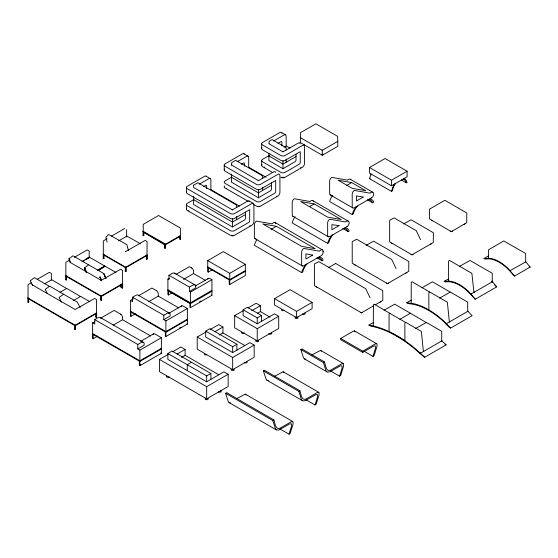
<?xml version="1.0" encoding="UTF-8"?>
<svg xmlns="http://www.w3.org/2000/svg" width="558" height="558" viewBox="0 0 558 558"><rect width="100%" height="100%" fill="white"/><g stroke="black" fill="none" stroke-linecap="round" stroke-linejoin="round"><path stroke-width="0.84" d="M120.368 284.447L120.368 286.952L120.368 284.524M323.131 251.818L323.068 250.814A3.508 2.023 -60 0 0 322.022 249.747L321.617 249.733A3.508 2.023 -60 0 0 319.427 251.17L303.761 248.422A2.992 1.73 -60 0 0 301.648 252.09L301.648 264.569A2.992 1.73 -60 0 0 303.761 265.789L321.017 255.829A2.992 1.73 -60 0 0 323.131 252.167L323.131 251.233M125.724 251.365L125.529 251.498M86.078 271.809L84.551 267.924L88.61 264.82L103.907 273.643L105.874 278.309M488.487 258.159L488.473 249.803L503.853 240.958L525.671 253.527L525.657 261.988L510.082 270.63M459.325 266.494L470.017 260.447L492.275 273.308L492.261 281.818M467.702 311.371L467.716 302.115L450.362 292.071L439.627 298.098M415.612 328.453L426.347 322.433L441.741 331.361L441.699 340.973M395.35 183.589L393.474 186.986L392.288 190.941L391.521 191.387L369.501 178.672L370.958 174.096M391.521 191.387L392.706 187.425L394.583 184.035M404.92 340.805L404.836 323.068L405.819 322.405L421.36 331.424L423.382 351.54M143.225 231.451L143.211 224.365L158.591 215.514L180.367 228.048L180.401 235.657M28.109 298.084L27.9 302.108L28.325 302.352L28.744 302.108L28.744 298.446L28.325 298.69L28.325 302.352M65.935 275.694L65.718 279.725L66.144 279.97L66.569 279.725L66.569 276.796M103.376 254.336L103.167 258.361L103.593 258.605L104.011 258.361L104.011 254.699L103.593 254.943M32.336 284.413L31.918 284.657L75.163 309.523L94.686 298.425L96.527 299.66L96.436 312.968M101.165 280.409L120.647 269.2L122.53 270.449L122.439 283.757M143.134 231.326L143.015 235.476L143.434 235.72L143.859 235.476L143.859 231.828L143.434 232.072L143.434 235.72M146.998 254.957L147.082 241.649L145.171 240.386L125.829 251.463M231.654 165.196L231.647 162.685L235.671 160.334L262.539 175.847M269.102 143.838L282.99 151.86L298.132 143.12A2.992 1.73 -60 0 1 300.176 143.748M300.49 137.707L300.281 142.562L322.301 155.27L337.876 146.28L337.716 141.397M337.743 141.355L337.604 136.326L315.891 123.82L300.476 132.665L300.406 137.589M428.684 309.802L428.725 309.829M423.466 351.463L423.808 351.296M428.851 309.829L428.851 292.706L429.834 292.043L447.342 302.178L449.392 321.945M448.639 281.079L448.555 261.102L449.539 260.44L471.866 273.322L473.944 292.392M289.023 434.187L291.513 426.179L291.485 423.829L289.609 423.92L278.665 430.12L276.301 429.855L229.038 402.569L228.145 401.335L225.578 393.292L226.653 392.672L273.915 419.958C274.968 422.685 275.387 430.623 280.262 428.084L291.157 421.792L293.027 421.695L293.055 424.052L290.097 433.566L289.023 434.187L280.025 428.99M315.026 404.975L317.516 396.968L317.488 394.618L315.619 394.715L305.526 400.539L303.008 400.965L266.857 380.179L265.964 378.952L263.397 370.903L264.471 370.282L299.925 390.746C300.971 393.474 301.39 401.411 306.265 398.872L317.16 392.581L319.03 392.483L319.057 394.841L316.1 404.355L315.026 404.975L305.979 399.751M339.585 376.176L342.075 368.168L342.04 365.811L340.171 365.909L330.085 371.74L327.567 372.165L304.305 358.822L303.413 357.587L300.846 349.545L301.92 348.924L324.477 361.947C325.53 364.674 325.949 372.611 330.824 370.066L341.719 363.781L343.589 363.683L343.616 366.034L340.659 375.555L339.585 376.176L330.559 370.965M372.988 356.388L375.694 347.39L374.99 345.758L373.574 346.127L362.714 352.398L340.694 339.683L340.694 338.441L353.095 331.285L354.511 330.915L376.985 343.895L377.02 346.253L374.062 355.767L372.988 356.388L364.179 351.303M411.19 303.224L411.253 282.202L412.195 281.832L429.674 292.064M371.196 174.905L371.454 174.27M231.577 165.035L258.438 180.659L273.573 171.92A2.992 1.73 -60 0 1 275.617 172.548M410.346 313.275L399.842 319.329M68.976 258.772L72.965 255.787L88.324 264.701M30.355 280.709L34.45 277.675L49.481 286.407M45.351 289.386L49.495 286.275M85.709 259.763L89.259 257.252L85.688 259.658M86.616 259.142L89.301 257.238L82.019 261.444M99.212 269.981L104.695 266.124M99.219 269.87L100.573 268.921M101.933 267.973L104.646 266.068L97.357 270.274M82.828 261.583L84.258 260.621M193.752 185.096L197.853 182.724L236.536 205.058M237.129 161.792L246.587 156.338A2.992 1.73 -60 0 1 248.701 157.558L248.701 167.316M273.56 141.021L284.029 134.98A2.992 1.73 -60 0 1 286.149 136.201L286.149 145.959L284.029 147.179M199.311 184.182L208.769 178.727A2.992 1.73 -60 0 1 210.882 179.948L210.882 189.706M69.757 259.958L65.865 262.281L65.844 275.568M74.27 257.35L87.201 249.928L89.189 251.107L89.21 257.824M107.094 238.657L103.3 240.965L103.293 254.211M111.488 236.125L124.65 228.522M31.185 282.78L28.033 284.713L28.026 297.958M37.198 279.307L49.383 272.318L51.357 273.49L51.378 280.095M70.113 262.379L101.165 280.311M241.3 164.268L243.414 163.048A1.493 0.865 -60 0 1 244.474 163.661L244.474 166.277M277.926 143.385L280.862 141.69A1.493 0.865 -60 0 1 281.916 142.304L281.916 145.784M203.482 186.658L205.595 185.437A1.493 0.865 -60 0 1 206.648 186.051L206.648 188.667M118.721 240.826L126.924 236.16L140.463 243.762M44.71 283.771L51.287 279.97M231.772 177.095L225.104 180.945A2.992 1.73 0 0 0 225.104 183.387L256.324 201.41A2.992 1.73 0 0 0 260.551 201.41L274.634 193.277A1.493 0.865 -60 0 0 275.694 191.45L275.694 180.464L260.551 189.204A2.992 1.73 0 0 1 256.324 189.204L225.104 171.18A2.992 1.73 0 0 1 224.623 169.095M269.221 155.487L262.546 159.344A2.992 1.73 0 0 0 262.546 161.785L280.876 172.366A2.992 1.73 0 0 0 285.103 172.366L299.193 164.233A1.493 0.865 -60 0 0 300.246 162.399L300.246 151.664L285.103 160.404A2.992 1.73 0 0 1 280.876 160.404L262.546 149.823A2.992 1.73 0 0 1 262.072 147.737M193.954 199.478L187.279 203.335A2.992 1.73 0 0 0 187.279 205.776L230.314 230.621A2.992 1.73 0 0 0 234.548 230.621L248.631 222.489A1.493 0.865 -60 0 0 249.684 220.661L249.684 209.675L234.548 218.415A2.992 1.73 0 0 1 230.314 218.415L187.279 193.57A2.992 1.73 0 0 1 186.505 191.903M66.144 275.812L65.718 276.057L101.165 296.528L122.655 284.12M28.325 298.202L27.9 298.446L75.163 325.739L96.646 313.331L96.227 313.087M66.569 276.057L66.144 276.301L66.144 279.97M65.718 279.725L66.569 279.725M103.167 258.361L104.011 258.361M143.015 235.476L143.859 235.476M27.9 302.108L28.744 302.108M59.992 292.259L66.737 288.437L80.526 296.542M296.019 156.54L282.99 164.066L268.893 155.919M268.893 153.485L268.893 160.564L282.99 168.704L294.959 161.792A1.493 0.865 -60 0 0 296.019 159.958L296.019 154.106M300.281 137.589L322.301 150.304L337.876 141.307M143.015 231.326L165.245 243.923L164.819 243.923M146.789 259.226L146.789 255.564L146.363 255.32L146.363 258.982L146.789 259.226L147.207 258.982L147.207 254.832L125.299 267.484L125.299 271.146L125.724 271.39L126.15 271.146L126.15 267.484L103.167 254.211M180.485 235.539L165.035 244.53L143.015 231.814M147.207 255.32L125.724 267.728L103.167 254.699L103.593 254.455L103.593 258.605M165.035 245.018L180.611 236.027M271.46 185.34L258.438 192.866L231.444 177.284M73.21 300.664L80.645 296.417L89.845 301.683M143.434 232.072L164.61 244.767L164.61 247.947L165.454 247.947L165.454 244.774M164.61 247.947L165.454 247.947M180.185 239.445L180.185 236.271L179.767 236.027L179.767 239.201L180.185 239.445L180.611 239.201L180.611 235.539M125.299 271.146L126.15 271.146M146.363 258.982L147.207 258.982M231.444 174.026L231.444 182.166L258.438 197.748L270.407 190.836A1.493 0.865 -60 0 0 271.46 189.009L271.46 182.905M122.23 288.026L122.23 284.364L121.804 284.12L121.804 287.782L122.23 288.026L122.655 287.782L122.655 283.631L100.747 296.284L100.747 299.946L101.165 300.19L101.591 299.946L101.591 296.284L65.718 275.568M245.457 214.551L232.435 222.077L193.626 199.666M100.747 299.946L101.591 299.946M121.804 287.782L122.655 287.782M193.626 196.416L193.626 204.556L232.435 226.96L244.397 220.047A1.493 0.865 -60 0 0 245.457 218.22L245.457 212.117M95.802 314.063L95.802 316.993L96.227 317.237L96.646 316.993L96.646 312.843L74.744 325.495L74.744 329.157L75.163 329.401L75.588 329.157L75.588 325.495L27.9 297.958M74.744 329.157L75.588 329.157M95.802 316.993L96.646 316.993M172.136 292.838L168.432 294.98L167.895 294.673L167.895 279.091L168.948 279.697L168.948 275.282L172.122 273.448A5.071 2.929 -60 0 1 175.128 273.601M135.427 313.77L130.984 316.337L130.446 316.03L130.446 300.448L132.56 301.669L132.56 297.247L135.733 295.419A5.071 2.929 -60 0 1 138.551 295.37M97.608 336.16L93.165 338.727L92.628 338.42L92.628 322.838L94.741 324.059L94.741 319.636L97.915 317.809A5.071 2.929 -60 0 1 101.089 318.186M130.446 300.448L133.411 298.732M138.6 295.74L151.929 288.04L156.505 290.683M167.895 279.091L169.374 278.233M176.042 274.383L189.378 266.682L191.833 268.105M92.628 322.838L94.853 321.554M100.775 318.13L114.111 310.429L120.793 314.293M211.984 269.953L208.28 272.095L207.743 271.788L207.743 260.621L223.319 251.63L245.339 264.346L245.339 275.506L229.763 284.496L229.226 284.189L229.226 279.928M369.501 167.512L385.076 158.514L407.096 171.229L407.096 176.809L391.521 185.807L369.501 173.092L369.501 167.512L391.521 180.22L407.096 171.229M183.512 279.37L193.605 273.546L205.484 280.402M309.697 206.537L314.21 203.935L341.196 219.517L327.651 217.146L300.664 201.564L314.21 203.935M346.385 185.612L351.659 182.571L365.755 190.717L352.21 188.339L338.113 180.199L351.659 182.571M271.118 229.359L276.391 226.318L315.193 248.729L301.648 246.357L262.846 223.946L276.391 226.318M148.902 301.536L158.277 296.124L178.832 307.995M113.197 325.147L122.572 319.734L150.695 335.972M369.501 178.672L370.261 178.232M189.392 287.084L192.566 285.25A5.071 2.929 -60 0 1 195.739 285.626L195.739 287.837L189.392 291.499L189.392 287.084L168.948 275.282M195.349 285.954L208.329 278.463M189.392 291.499L190.452 292.113L211.935 279.704L211.935 295.294L190.452 307.695L189.915 307.381L189.915 303.364L167.895 290.648M207.743 260.621L229.763 273.336L245.339 264.346M163.78 315.27L166.954 313.443A5.071 2.929 -60 0 1 170.127 313.819L170.127 316.03L163.78 319.692L163.78 315.27L132.56 297.247M168.746 313.373L181.727 305.875M245.339 270.623L229.763 279.614L207.743 266.898M211.935 290.404L190.452 302.813L167.916 289.776M245.339 271.244L229.763 280.235L207.743 267.519M211.935 291.269L190.473 303.664L168.432 290.962L168.432 294.98M163.78 319.692L165.893 320.913L187.383 308.511L187.383 324.093L165.893 336.495L165.356 336.181L165.356 331.919M199.548 301.822L201.026 300.971M401.188 179.871L406.329 182.836L407.096 182.396L405.91 179.809L404.027 178.581M332.484 195.349A11.941 6.898 -60 0 0 329.652 201.557L352.21 214.579L353.27 213.972A11.941 6.898 -60 0 1 357.497 205.951M367.373 199.75L372.639 202.791L373.693 202.177A11.941 6.898 -60 0 0 369.466 199.039M140.63 341.363L153.603 333.865M137.777 344.481L140.951 342.654A5.071 2.929 -60 0 1 144.124 343.031L144.124 345.242L137.777 348.903L137.777 344.481L94.741 319.636M187.383 319.211L165.893 331.612L130.446 311.148M187.383 319.825L165.893 332.233L130.446 311.769M137.777 348.903L139.891 350.124L161.374 337.723L161.374 353.305L139.891 365.706L139.354 365.392L139.354 361.131M179.432 328.055L180.918 327.204M295.043 216.706A11.941 6.898 -60 0 0 292.204 222.914L327.651 243.379L328.711 242.772A11.941 6.898 -60 0 1 332.938 234.751M342.8 228.543L348.08 231.591L349.141 230.977A11.941 6.898 -60 0 0 344.907 227.838M161.374 348.415L139.891 360.824L92.628 333.538M139.354 365.392L140.839 364.541M256.799 239.745A11.941 6.898 -60 0 0 254.385 245.304L301.648 272.59L302.708 271.983A11.941 6.898 -60 0 1 306.935 263.962M316.825 257.768L322.078 260.802L323.131 260.188A11.941 6.898 -60 0 0 318.904 257.05M206.118 331.877L197.225 337.011L197.225 349.182L232.672 369.654L254.162 357.246L254.162 345.074L249.928 342.633L232.672 352.593L205.686 337.011L205.686 331.124L209.913 328.683L236.906 344.265L236.906 350.152M243.567 310.52L234.674 315.654L234.674 327.825L257.231 340.847L278.714 328.446L278.714 316.274L274.487 313.833L257.231 323.793L243.135 315.654L243.135 309.76L247.361 307.319L261.458 315.465L261.458 321.352M168.3 354.267L159.407 359.401L159.407 371.572L206.669 398.865L228.152 386.457L228.152 374.285L223.925 371.844L206.669 381.805L167.867 359.401L167.867 353.514L172.094 351.066L210.903 373.476L210.903 379.363M210.561 329.318L218.708 324.61L222.942 327.051L222.942 332.945L244.683 345.493M248.01 307.953L256.157 303.252L260.384 305.693L260.384 311.587L270.037 317.153M172.743 351.7L180.89 346.999L185.116 349.441L185.116 355.334L218.701 374.718M214.976 331.647L222.942 327.051M251.7 310.708L260.384 305.693M177.158 354.037L185.116 349.441M366.153 245.332L373.623 241.147L408.798 261.486L408.77 271.3L387.636 283.52M403.601 223.974L411.072 219.789L433.378 232.742L433.287 242.535L412.188 254.72M274.522 298.663L290.097 289.672L312.117 302.38L312.117 308.665L296.542 317.655L274.522 304.94L274.522 298.663L296.542 311.378L312.117 302.38M328.334 267.721L335.546 263.557M219.322 335.03L222.942 332.945M257.489 313.254L260.384 311.587M181.503 357.42L185.116 355.334M243.135 309.76L257.231 317.907L261.458 315.465M191.499 362.275L187.265 364.716L187.265 370.603M234.674 315.654L257.231 328.676L278.714 316.274M205.686 331.124L232.672 346.706L236.906 344.265M197.225 337.011L232.672 357.483L254.162 345.074M451.499 231.528L466.725 222.712L466.788 213.003L444.865 200.301L429.527 209.145L429.465 218.862L451.199 231.528M452.405 231.145L451.352 231.751L450.292 231.145M463.754 224.595L464.807 223.981M413.094 254.336L412.041 254.95L410.981 254.336M430.351 244.376L431.411 243.769M167.867 353.514L206.669 375.918L210.903 373.476M159.407 359.401L206.669 386.687L228.152 374.285M388.542 283.143L387.482 283.75L386.429 283.143M405.799 273.176L406.852 272.569M361.633 312.731L373.665 305.784M375.171 304.912L382.823 300.42L382.725 290.627L335.7 263.474M362.54 312.354L361.479 312.961L360.384 312.327M379.775 302.38L380.828 301.766M421.883 287.851L432.506 281.79L450.104 292.05M384.057 310.241L394.687 304.18L410.095 313.052M274.452 376.308L283.129 371.747L318.576 392.211M311.894 354.951L320.571 350.389L343.135 363.411M236.627 398.698L245.304 394.136L292.573 421.423M467.792 311.224L472.145 315.668L450.662 328.076L449.274 327.274L443.45 321.422A73.161 42.241 60 0 0 413.966 304.403L408.142 303.524L406.754 302.722L411.197 300.155M491.891 281.037L496.697 286.868L475.214 299.269L470.199 293.885A37.839 21.846 60 0 0 446.798 281.741L445.221 281.957L444.196 281.365L448.646 278.798M525.385 261.304L530.1 267.087L514.525 276.077L509.6 270.749A36.633 21.148 60 0 0 488.968 258.835L485.048 259.058L484.044 258.48L488.494 255.913M441.636 340.589L446.142 344.879L424.652 357.287L420 353.5A116.21 67.093 60 0 0 373.588 326.702L370.665 326.116L368.936 325.112L373.379 322.545M405.624 322.426L389.833 313.324L389.052 313.952L389.052 331.536M300.846 349.545L323.403 362.567L324.477 361.947M340.694 338.441L362.714 351.156L375.115 343.993L376.531 343.63M263.397 370.903L298.851 391.367L299.925 390.746M470.987 294.101L492.47 281.692M225.578 393.292L272.841 420.579L273.915 419.958M446.428 323.654L467.911 311.252M441.908 340.847L420.425 353.249L420 352.858M283.206 151.734L282.78 151.734M322.51 150.179L322.092 150.179M258.647 180.541L258.284 180.562M232.581 209.773L232.219 209.745M125.878 267.142L125.578 267.142M101.382 295.914L100.956 295.914M75.379 325.126L75.016 325.154M474.37 292.141L474.035 292.266M449.811 321.701L449.476 321.82M404.878 340.513L404.459 340.492M420.634 353.13L420.216 353.047M446.644 323.528L446.219 323.452M471.133 293.996L470.778 293.857M396.061 268.51L391.681 259.47L356.66 239.243L352.21 241.642L352.238 263.236L387.336 283.52M370.059 297.721L365.678 288.681L318.841 261.632L314.412 263.997L314.412 285.626L361.333 312.731M389.031 331.431L388.675 331.424M420.613 239.703L416.24 230.663L394.108 217.885L389.658 220.284L389.658 241.844L411.888 254.72M484.044 258.48L490.022 258.305A37.058 21.399 60 0 1 508.547 268.998L514.525 276.077M444.196 281.365L449.009 281.086A38.6 22.285 60 0 1 470.408 293.438L475.214 299.269M406.754 302.722L413.813 303.719A73.921 42.68 60 0 1 443.603 320.92L450.662 328.076M305.812 359.233L304.305 358.822M268.363 380.591L266.857 380.179M230.545 402.981L229.038 402.569M368.936 325.112L373.435 326.018A116.971 67.532 60 0 1 387.343 330.782C401.355 337.095 413.743 346.546 424.652 357.287M403.26 179.027L405.094 180.339L406.329 182.836M188.904 210.847L188.723 210.757A0.9 0.516 0 0 1 188.59 210.645M191.492 267.903L192.029 268.238A2.72 1.569 60 0 1 193.605 271.334L193.605 273.546M156.163 290.481L156.693 290.816A2.72 1.569 60 0 1 158.277 293.913L158.277 296.124M120.458 314.091L120.988 314.426A2.72 1.569 60 0 1 122.572 317.523L122.572 319.734M529.096 266.501L530.1 267.087M281.302 132.386L285.529 134.827M431.446 220.264L432.499 220.87M350.305 179.285L372.87 192.315M286.359 145.98L290.034 148.107M286.038 147.661L272.067 139.591L269.089 141.327L269.019 143.72M496.697 286.868L494.625 284.922M330.273 194.902L352.83 207.925M243.853 153.743L248.08 156.191M272.813 172.589L262.546 166.668A2.992 1.73 0 0 1 262.072 164.582M391.597 243.149L392.651 243.755M312.717 200.615L348.171 221.08M248.91 167.337L266.075 177.249M292.824 216.26L328.271 236.725M206.035 176.133L210.261 178.574M249.07 200.985L253.297 203.426M248.143 201.326L225.104 188.025A2.992 1.73 0 0 1 224.623 185.94M253.346 204.333L256.324 206.048A2.992 1.73 0 0 0 260.551 206.048L277.807 196.088A2.992 1.73 -60 0 0 279.921 192.426L279.921 175.582A2.992 1.73 -60 0 0 277.807 174.361L260.551 184.321A2.992 1.73 0 0 1 256.324 184.321L225.104 166.298A2.992 1.73 0 0 1 225.104 163.857L242.353 153.896A2.992 1.73 -60 0 1 244.188 154.057M354.149 264.506L355.209 265.113M275.115 222.579L322.378 249.865M211.091 189.727L239.361 206.048M410.409 313.233L426.026 322.419M444.984 344.216L446.142 344.879M255.006 238.65L302.269 265.936M316.33 286.896L317.39 287.503M392.413 333.419L393.92 334.284M395.427 335.156L400.693 338.197M402.199 339.062L404.452 340.366M211.935 279.704L210.031 278.609A3.355 1.932 60 0 0 207.778 279.209M174.731 273.239L195.174 285.047M211.398 294.98L211.935 295.294M187.383 308.511L183.15 306.07A3.006 1.737 60 0 0 181.148 306.537M89.559 257.252L116.05 272.548M138.342 295.21L169.562 313.233M186.846 323.779L187.383 324.093M70.175 262.274L68.976 258.821L70.203 261.862M161.374 337.723L155.033 334.054A3.006 1.737 60 0 0 153.031 334.528M51.761 279.746L66.681 288.549M160.837 348.729L161.374 349.036L139.891 361.445L92.628 334.151M49.885 286.247L63.417 294.108M95.802 313.331L96.227 313.575L96.227 317.237M100.524 317.6L143.559 342.445M160.837 352.991L161.374 353.305M354.511 330.915L355.209 331.738M320.571 350.389L321.269 351.212M283.129 371.747L283.82 372.57M245.304 394.136L246.001 394.959M326.862 371.844L325.97 370.617L323.403 362.567M302.31 400.644L301.411 399.416L298.851 391.367M276.301 429.855L275.408 428.628L272.841 420.579M491.682 281.483L492.233 282.118M30.292 280.995L32.741 285.55M80.129 307.444L77.22 302.059L63.605 294.206L59.078 297.484L61.533 302.157M45.275 289.616L47.318 293.41M84.558 268.056L86.176 271.948M84.586 268.105L86.19 271.976M105.825 278.484L103.948 273.887L105.79 278.449M85.932 271.746L84.377 267.91L86.211 272.144M101.172 280.13L99.875 276.928L101.41 280.73M84.628 267.854L86.246 271.865M128.403 250.451L126.882 244.676L108.677 234.472L105.867 237.115L107.122 242.151M389.84 313.31L374.376 304.222L373.435 304.591L373.288 325.942M391.521 180.22L391.521 185.807M362.714 351.156L362.714 352.398M322.301 150.304L322.301 155.27M296.542 311.378L296.542 317.655M286.163 147.828L286.163 150.025M286.163 158.981L286.163 162.232M282.99 160.809L282.99 168.704M262.665 176.021L262.665 178.218M262.665 187.167L262.665 190.424M261.674 143.72L261.674 148.602M261.674 160.564L261.674 165.447M258.438 189.608L258.438 197.748M257.231 317.907L257.231 323.793M257.231 328.676L257.231 340.847M236.662 205.232L236.662 207.43M236.662 216.378L236.662 219.636M232.672 346.706L232.672 352.593M232.672 357.483L232.672 369.654M232.435 218.82L232.435 226.96M229.763 273.336L229.763 284.496M224.225 165.077L224.225 169.96M208.28 267.833L208.28 272.095M206.669 375.918L206.669 381.805M206.669 386.687L206.669 398.865M193.626 185.27L193.626 187.467L232.435 209.871L247.571 201.131A2.992 1.73 -60 0 1 249.614 201.759M190.452 292.113L190.452 307.695M186.407 187.467L186.407 192.35M186.407 204.556L186.407 209.194M165.893 320.913L165.893 336.495M165.035 244.041L165.035 248.191M139.891 350.124L139.891 365.706M130.984 312.075L130.984 316.337M126.645 229.673L126.645 236.997M125.724 267.24L125.724 271.39M101.165 296.04L101.165 300.19M93.165 334.465L93.165 338.727M75.163 325.251L75.163 329.401M304.277 144.278A0.9 0.516 0 0 1 304.061 144.229M323.075 154.315A0.9 0.516 0 0 1 322.747 154.503M321.666 154.42A0.9 0.516 0 0 1 321.527 154.315M281.846 133.167A2.992 1.73 -60 0 0 279.802 132.539L262.546 142.499A2.992 1.73 0 0 0 262.546 144.941L280.876 155.522A2.992 1.73 0 0 0 285.103 155.522L302.359 145.561A2.992 1.73 -60 0 1 304.473 146.782L304.473 163.627A2.992 1.73 -60 0 1 302.359 167.288L285.103 177.249A2.992 1.73 0 0 1 280.876 177.249M264.666 167.184A0.9 0.516 0 0 1 264.213 167.114M283.862 177.116A0.9 0.516 0 0 1 282.76 177.751M282.543 177.695A0.9 0.516 0 0 1 282.125 177.116M300.881 167.651A0.9 0.516 0 0 1 300.476 167.784M330.957 195.035A2.992 1.73 -60 0 1 329.652 193.535L329.652 181.05A2.992 1.73 -60 0 1 331.766 177.388L347.425 180.129A4.032 2.33 -60 0 1 350.829 179.822M352.21 214.579A11.941 6.898 -60 0 1 356.436 206.558M368.406 199.645A13.657 7.882 -60 0 1 372.639 202.791M259.303 206.181A0.9 0.516 0 0 1 258.438 206.565A0.9 0.516 0 0 1 257.566 206.181M276.587 196.088A0.9 0.516 0 0 1 276.468 196.346M226.764 188.471A0.9 0.516 0 0 1 226.436 188.283M327.651 243.379A11.941 6.898 -60 0 1 331.884 235.357M343.854 228.452A13.657 7.882 -60 0 1 348.08 231.591M293.773 216.344A2.992 1.73 -60 0 1 292.204 214.893L292.204 202.408A2.992 1.73 -60 0 1 294.317 198.746L309.983 201.494A4.136 2.392 -60 0 1 311.224 200.678L311.629 200.545A4.136 2.392 -60 0 1 313.603 201.717M206.369 176.447A2.992 1.73 -60 0 0 204.535 176.286L187.279 186.246A2.992 1.73 0 0 0 187.279 188.688L230.314 213.533A2.992 1.73 0 0 0 234.548 213.533L251.798 203.572A2.992 1.73 -60 0 1 253.918 204.793L253.918 221.638A2.992 1.73 -60 0 1 251.798 225.299L234.548 235.26A2.992 1.73 0 0 1 230.314 235.26L187.279 210.415A2.992 1.73 0 0 1 186.505 208.748M233.328 235.26A0.9 0.516 0 0 1 232.435 235.776A0.9 0.516 0 0 1 231.535 235.26M250.137 225.746A0.9 0.516 0 0 1 249.684 225.816M301.648 272.59A11.941 6.898 -60 0 1 305.882 264.569M255.955 238.733A2.992 1.73 -60 0 1 254.385 237.283L254.385 224.797A2.992 1.73 -60 0 1 256.499 221.135L272.158 223.877A3.508 2.023 -60 0 1 274.355 222.447L274.759 222.454A3.508 2.023 -60 0 1 275.805 223.521M317.844 257.656A13.657 7.882 -60 0 1 322.078 260.802M304.954 313.115A1.493 0.865 0 0 1 304.403 314.293A1.493 0.865 0 0 1 302.366 313.98M297.595 317.042A1.493 0.865 0 0 1 297.595 318.269A1.493 0.865 0 0 1 295.482 318.269A1.493 0.865 0 0 1 295.482 317.042M284.273 310.255A1.493 0.865 0 0 1 282.229 310.576A1.493 0.865 0 0 1 281.685 309.39M258.675 340.624A1.493 0.865 0 0 1 257.231 341.712A1.493 0.865 0 0 1 255.787 340.624M244.578 332.931A1.493 0.865 0 0 1 242.563 333.51A1.493 0.865 0 0 1 241.837 332.275M271.551 332.896A1.493 0.865 0 0 1 270.644 334.165A1.493 0.865 0 0 1 268.761 333.328M246.999 361.703A1.493 0.865 0 0 1 246.273 362.93A1.493 0.865 0 0 1 244.258 362.351M206.739 354.679A1.493 0.865 0 0 1 204.772 354.755A1.493 0.865 0 0 1 204.388 353.639M234.123 369.431A1.493 0.865 0 0 1 232.672 370.512A1.493 0.865 0 0 1 231.228 369.431M169.158 376.887A1.493 0.865 0 0 1 167.114 377.208A1.493 0.865 0 0 1 166.57 376.029M220.752 390.733A1.493 0.865 0 0 1 220.605 392.03A1.493 0.865 0 0 1 218.401 391.772M207.967 398.433A1.493 0.865 0 0 1 207.527 399.57A1.493 0.865 0 0 1 205.525 399.416A1.493 0.865 0 0 1 205.616 398.252M138.74 295.566A5.071 2.929 -60 0 1 138.907 295.796M104.953 266.271L97.685 270.484L104.953 266.271M363.209 197.065L356.436 200.978L356.436 195.879L363.209 197.065M371.579 197.818L354.323 207.778A2.992 1.73 -60 0 1 352.21 206.558L352.21 194.079A2.992 1.73 -60 0 1 354.323 190.411L369.982 193.159A4.032 2.33 -60 0 1 373.693 194.156A2.992 1.73 -60 0 1 371.579 197.818M339.083 225.62L331.884 229.777L331.884 224.679L339.083 225.62M347.02 226.618L329.771 236.578A2.992 1.73 -60 0 1 327.651 235.357L327.651 222.879A2.992 1.73 -60 0 1 329.771 219.217L345.43 221.958A4.136 2.392 -60 0 1 346.671 221.142L347.083 221.017A4.136 2.392 -60 0 1 349.141 222.607L349.141 222.956A2.992 1.73 -60 0 1 347.02 226.618M312.654 255.076L305.882 258.989L305.882 253.89L312.654 255.076M101.584 280.779L100.022 276.942L101.556 280.744"/></g></svg>
